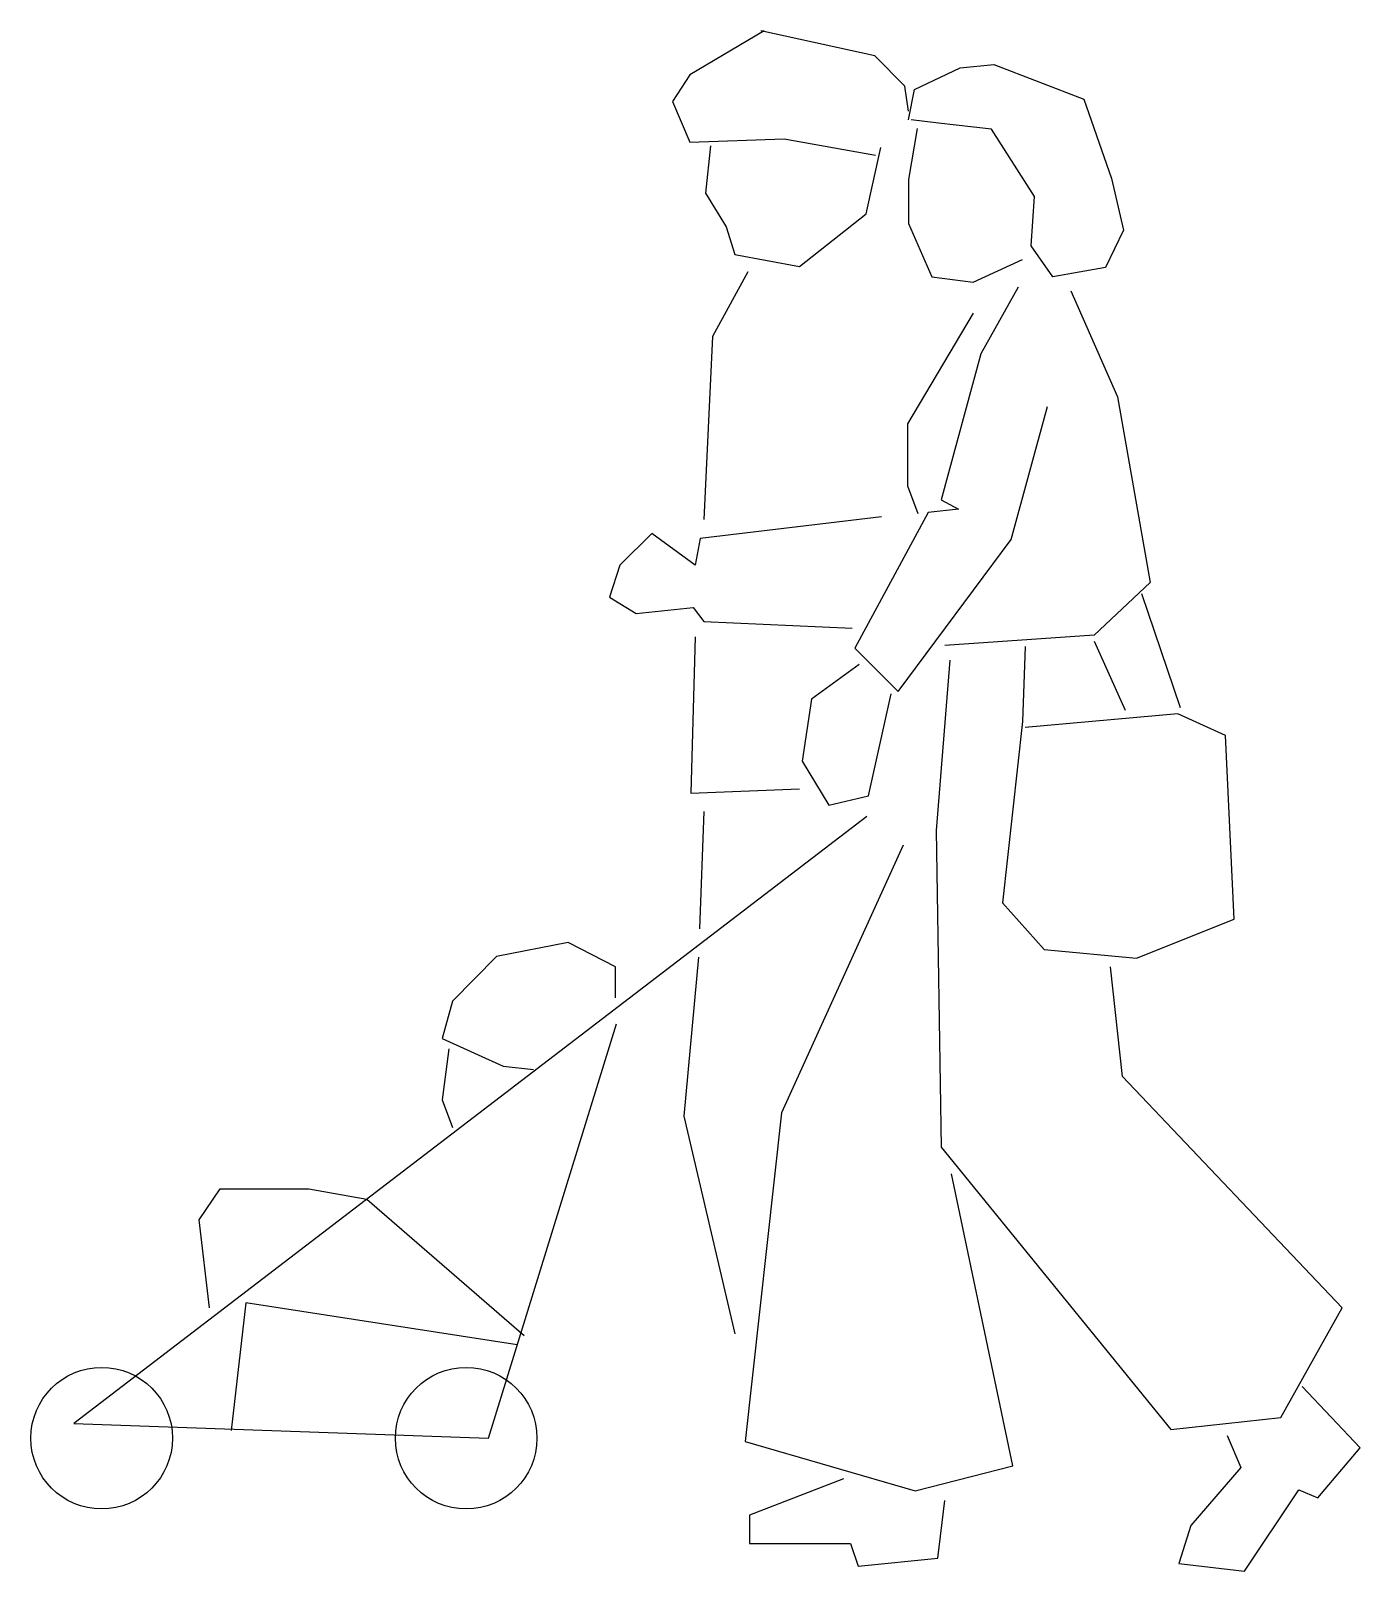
# Model space of a CAD drawing. Extents: x 64768 to 66107, y 18369 to 19922.
import ezdxf

# ---------------------------------------------------------------- set-up
doc = ezdxf.new("R2010")
doc.units = 0
doc.header["$LTSCALE"] = 1270
doc.header["$MEASUREMENT"] = 0
doc.layers.get('0').update_dxf_attribs({"linetype": 'CONTINUOUS'})

msp = doc.modelspace()

# ---------------------------------------------------------------- linework, layer by layer
at = {"linetype": 'CONTINUOUS'}
for p, q in [((65506.6, 19921.6), (65431.8, 19877.2)), ((65617.9, 19896.3), (65503.1, 19921.6)), ((65648.4, 19865.9), (65617.9, 19896.3)), ((65658, 19862.4), (65704.1, 19884.1)), ((65704.1, 19884.1), (65738, 19887.6)), ((65738, 19887.6), (65828.5, 19852.8)), ((65431.8, 19877.2), (65414.4, 19850.2)), ((65651.9, 19840.6), (65648.4, 19865.9)), ((65651.9, 19831.9), (65658, 19862.4)), ((65828.5, 19852.8), (65856.3, 19772.8)), ((65414.4, 19850.2), (65431.8, 19809.3)), ((65660.6, 19823.2), (65651.9, 19771.9)), ((65682.3, 19828.5), (65654.5, 19831.9)), ((65735.4, 19822.4), (65682.3, 19828.5)), ((65778.9, 19754.5), (65735.4, 19822.4)), ((65431.8, 19809.3), (65526.6, 19812.8)), ((65452.6, 19805.8), (65447.4, 19758)), ((65526.6, 19812.8), (65618.8, 19796.3)), ((65609.2, 19737.1), (65624, 19804.1)), ((65447.4, 19758), (65468.3, 19724.1)), ((65651.9, 19771.9), (65651.9, 19727.5)), ((65856.3, 19772.8), (65868.5, 19720.6)), ((65775.4, 19704.9), (65778.9, 19754.5)), ((65542.2, 19684), (65609.2, 19737.1)), ((65651.9, 19727.5), (65675.4, 19673.6)), ((65468.3, 19724.1), (65477, 19696.2)), ((65868.5, 19720.6), (65850.2, 19683.2)), ((65477, 19696.2), (65542.2, 19684)), ((65797.2, 19673.6), (65775.4, 19704.9)), ((65717.1, 19668.4), (65766.7, 19691)), ((65850.2, 19683.2), (65797.2, 19673.6)), ((65490, 19678.8), (65454.4, 19613.6)), ((65675.4, 19673.6), (65717.1, 19668.4)), ((65762.4, 19663.2), (65724.9, 19596.2)), ((65815.4, 19659.7), (65862.4, 19552.7)), ((65717.1, 19637.1), (65651, 19525.7)), ((65454.4, 19613.6), (65445.7, 19429.1)), ((65724.9, 19596.2), (65684.9, 19449.1)), ((65755.4, 19409.1), (65791.9, 19543.1)), ((65862.4, 19552.7), (65895.5, 19365.6)), ((65651, 19525.7), (65651, 19463.1)), ((65651, 19463.1), (65661.4, 19435.2)), ((65684.9, 19449.1), (65702.3, 19439.6)), ((65671.9, 19436.1), (65597.9, 19299.5)), ((65702.3, 19439.6), (65671.9, 19436.1)), ((65624.9, 19431.7), (65442.2, 19410)), ((65393.5, 19415.2), (65361.3, 19383)), ((65437, 19383), (65393.5, 19415.2)), ((65442.2, 19410), (65437, 19383)), ((65641.4, 19256), (65755.4, 19409.1)), ((65361.3, 19383), (65350.8, 19350.8)), ((65895.5, 19365.6), (65838.9, 19312.6)), ((65350.8, 19350.8), (65377.8, 19334.3)), ((65377.8, 19334.3), (65435.2, 19340.4)), ((65435.2, 19340.4), (65445.7, 19326.5)), ((65925.9, 19239.5), (65886.8, 19354.3)), ((65445.7, 19326.5), (65595.3, 19319.5)), ((65437, 19310.8), (65432.6, 19153.3)), ((65838.9, 19312.6), (65688.4, 19302.1)), ((65597.9, 19299.5), (65641.4, 19256)), ((65769.3, 19301.2), (65766.7, 19225.6)), ((65838.9, 19306.5), (65870.2, 19236.9)), ((65602.3, 19283), (65554.4, 19248.2)), ((65693.6, 19287.3), (65679.7, 19115.9)), ((65554.4, 19248.2), (65544.9, 19185.5)), ((65611.8, 19150.7), (65634.5, 19253.4)), ((65923.3, 19233.4), (65769.3, 19219.5)), ((65971.2, 19211.6), (65923.3, 19233.4)), ((65766.7, 19225.6), (65746.7, 19042.9)), ((65979.9, 19026.3), (65971.2, 19211.6)), ((65544.9, 19185.5), (65571.8, 19141.2)), ((65432.6, 19153.3), (65542.2, 19157.7)), ((65571.8, 19141.2), (65611.8, 19150.7)), ((65610.1, 19129.9), (64811.4, 18518.2)), ((65445.7, 19135.1), (65441.3, 19016.8)), ((65679.7, 19115.9), (65684.9, 18796.6)), ((65646.6, 19101.1), (65524, 18831.4)), ((65746.7, 19042.9), (65788.5, 18995.9)), ((65881.5, 18987.2), (65979.9, 19026.3)), ((65309.1, 19002.8), (65236.9, 18988.9)), ((65356.9, 18978.5), (65309.1, 19002.8)), ((65236.9, 18988.9), (65192.5, 18943.7)), ((65440.5, 18988), (65425.7, 18828)), ((65788.5, 18995.9), (65881.5, 18987.2)), ((65356.9, 18947.2), (65356.9, 18978.5)), ((65867.6, 18868), (65855.4, 18978.5)), ((65192.5, 18943.7), (65182.1, 18906.3)), ((65229, 18503.5), (65357.8, 18921.1)), ((65182.1, 18906.3), (65243.8, 18878.4)), ((65189, 18895.8), (65182.1, 18844.5)), ((65243.8, 18878.4), (65274.3, 18874.9)), ((66088.6, 18634.8), (65867.6, 18868)), ((65182.1, 18844.5), (65192.5, 18816.7)), ((65425.7, 18828), (65477, 18608.7)), ((65524, 18831.4), (65487.4, 18500)), ((65684.9, 18796.6), (65916.3, 18512.2)), ((65757.1, 18475.6), (65695.4, 18769.7)), ((64937.6, 18723.6), (64958.5, 18754.9)), ((64958.5, 18754.9), (65048.1, 18754.9)), ((65048.1, 18754.9), (65106.4, 18744.4)), ((65106.4, 18744.4), (65264.7, 18607)), ((64948, 18634.8), (64937.6, 18723.6)), ((64984.6, 18640), (64969.8, 18511.3)), ((65257.8, 18597.4), (64984.6, 18640)), ((66026.8, 18524.3), (66088.6, 18634.8)), ((66106.9, 18493.9), (66048.6, 18555.7)), ((64811.4, 18518.2), (65229, 18503.5)), ((65916.3, 18512.2), (66026.8, 18524.3)), ((65972.9, 18506.1), (65986.8, 18473.9)), ((65487.4, 18500), (65658.8, 18450.4)), ((66064.2, 18443.4), (66106.9, 18493.9)), ((65658.8, 18450.4), (65757.1, 18475.6)), ((65986.8, 18473.9), (65936.4, 18415.6)), ((65586.6, 18462.6), (65491.8, 18426)), ((65681.4, 18382.5), (65688.4, 18440.8)), ((65990.3, 18369.5), (66045.1, 18451.3)), ((66045.1, 18451.3), (66064.2, 18443.4)), ((65491.8, 18426), (65491.8, 18397.3)), ((65936.4, 18415.6), (65924.2, 18377.3)), ((65491.8, 18397.3), (65593.6, 18397.3)), ((65593.6, 18397.3), (65601.4, 18374.7)), ((65601.4, 18374.7), (65681.4, 18382.5)), ((65924.2, 18377.3), (65990.3, 18369.5))]:
    msp.add_line(p, q, dxfattribs=at)
for centre in [(64839.3, 18503.5), (65206.4, 18503.5)]:
    msp.add_circle(centre, 71.3, dxfattribs=at)

doc.saveas('drawing.dxf')
